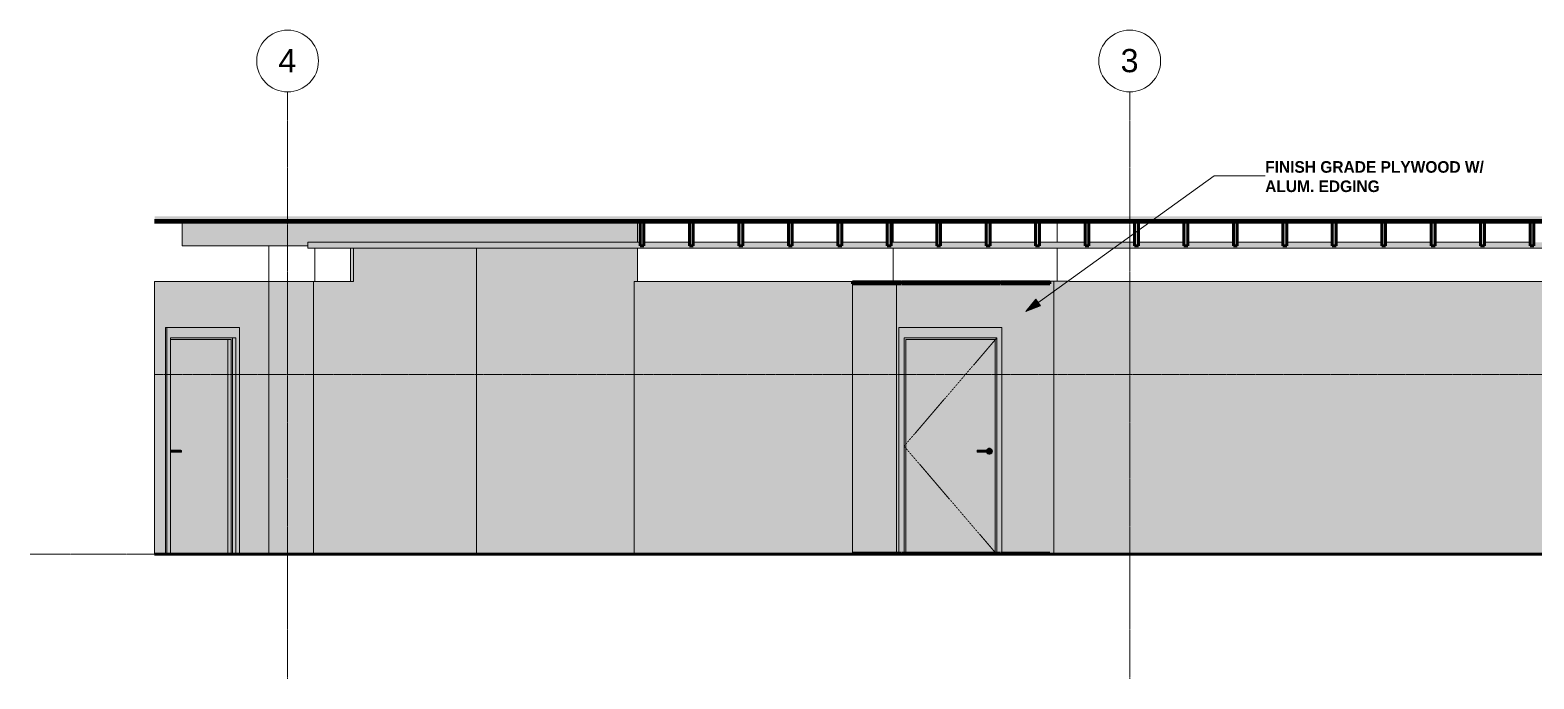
# Model space of a CAD drawing. Header units: inches. Extents: x -3547 to 1531, y 88 to 469.
# Drawn here: x -2198 to -1614, y 88 to 340 of the extents above; entities that cross this region are included whole.
import ezdxf

# ---------------------------------------------------------------- set-up
doc = ezdxf.new("R2010")
doc.units = ezdxf.units.IN
doc.header["$MEASUREMENT"] = 0
for name, pattern in [('Aligning Line 1_8_', [0.25, 0.125, -0.125]), ('Dash 1_16_', [0.125, 0.0625, -0.0625]), ('Grid Line 1_2_', [0.875, 0.5, -0.125, 0.125, -0.125])]:
    doc.linetypes.add(name, pattern=pattern)
for name, color, linetype, lineweight in [('0-2', 254, 'Continuous', 5), ('0-3', 165, 'Continuous', 5), ('0-4', 10, 'Continuous', 5), ('A-CLNG', 13, 'Continuous', 18), ('A-CLNG-1', 13, 'Continuous', 60), ('A-DOOR', 31, 'Continuous', 18), ('A-DOOR-1', 31, 'Dash 1_16_', 9), ('A-DOOR-2', 31, 'Continuous', 9), ('A-DOOR-FRAM', 31, 'Continuous', 9), ('A-DOOR-FRAM-1', 31, 'Continuous', 18), ('A-FLOR', 192, 'Continuous', 18), ('A-FLOR-1', 31, 'Continuous', 18), ('A-FLOR-2', 8, 'Continuous', 5), ('A-FLOR-3', 7, 'Continuous', 18), ('A-FLOR-4', 250, 'Continuous', 60), ('A-FLOR-5', 192, 'Continuous', 60), ('A-FLOR-LEVL', 51, 'Continuous', 9), ('A-FLOR-LEVL-1', 51, 'Grid Line 1_2_', 9), ('A-FLOR-LEVL-2', 9, 'Continuous', 9), ('A-FLOR-LEVL-3', 147, 'Continuous', 9), ('A-FLOR-MCUT-1', 7, 'Continuous', 18), ('A-FLOR-PATT-1', 253, 'Continuous', 9), ('A-WALL', 113, 'Continuous', 18), ('G-ANNO-SYMB-1', 147, 'Aligning Line 1_8_', 9), ('G-ANNO-TEXT', 231, 'Continuous', 9), ('I-WALL', 2, 'Continuous', 18), ('I-WALL-1', 2, 'Continuous', 5), ('P-PIPE', 3, 'Continuous', 9), ('P-PIPE-1', 3, 'Continuous', 5), ('S-BEAM', 12, 'Continuous', 9), ('S-BEAM-1', 12, 'Continuous', 60), ('S-GRID-1', 1, 'Grid Line 1_2_', 9), ('S-GRID-IDEN', 1, 'Continuous', 9), ('S-GRID-IDEN-1', 147, 'Continuous', 9)]:
    doc.layers.add(name, color=color, linetype=linetype, lineweight=lineweight)
doc.styles.add('Arial', font='arial.ttf', dxfattribs={"height": 9})
doc.styles.add('Century Gothic', font='ufonts.com_century-gothic.ttf', dxfattribs={"height": 4.5})
doc.styles.add('Century Gothic_B', font='GOTHICB.TTF', dxfattribs={"height": 4.5})
pattern_1 = [(0, (0.359, 0), (15.36, 3.84), [0.634, -10.886, 0.634, -10.886, -61.44]), (0, (0.359, 0), (15.36, 3.84), [-23.04, 0.634, -22.406, 0.634, -10.886, -26.88]), (0, (0.359, 0), (15.36, 3.84), [-57.6, 0.634, -7.046, 0.634, -18.566]), (120, (6.119, 1.92), (-11.0055376, 11.38215), [0.634, -10.886, 0.634, -10.886, -61.44]), (120, (6.119, 1.92), (-11.0055376, 11.38215), [-23.04, 0.634, -22.406, 0.634, -10.886, -26.88]), (120, (6.119, 1.92), (-11.0055376, 11.38215), [-57.6, 0.634, -7.046, 0.634, -18.566]), (240, (8.039, 9.6), (-4.3544624, -15.22215), [0.634, -10.886, 0.634, -10.886, -61.44]), (240, (8.039, 9.6), (-4.3544624, -15.22215), [-23.04, 0.634, -22.406, 0.634, -10.886, -26.88]), (240, (8.039, 9.6), (-4.3544624, -15.22215), [-57.6, 0.634, -7.046, 0.634, -18.566])]

# ---------------------------------------------------------------- blocks, each defined once
blk = doc.blocks.new('Level - Level Head - Circle-V13-Elevation 10 - c')
at = {"layer": 'A-FLOR-LEVL'}
h = blk.add_hatch(color=256, dxfattribs=at)
edge = h.paths.add_edge_path(flags=0)
edge.add_line((3553.3, 136), (3547.3, 136))
edge.add_arc((3553.3, 136), 6, 90, 180, ccw=False)
edge.add_line((3553.3, 142), (3553.3, 136))
h = blk.add_hatch(color=256, dxfattribs=at)
edge = h.paths.add_edge_path(flags=0)
edge.add_line((3553.3, 130), (3553.3, 136))
edge.add_line((3553.3, 136), (3559.3, 136))
edge.add_arc((3553.3, 136), 6, -90, 0, ccw=False)
at = {"layer": 'A-FLOR-LEVL-2'}
blk.add_circle((3553.3, 136), 6, dxfattribs=at)
blk = doc.blocks.new('CTR - 2nd Phase_rvt-2-Elevation 10 - c')
at = {"layer": 'A-FLOR-LEVL-1'}
blk.add_line((2400.34, 136), (3547.3, 136), dxfattribs=at)
at = {"layer": '0-2'}
blk.add_blockref('Level - Level Head - Circle-V13-Elevation 10 - c', (0, 0), dxfattribs=at)
at = {"layer": 'A-FLOR-LEVL', "insert": (3480.87, 141.28), "char_height": 4.5, "width": 73.629, "attachment_point": 1, "style": 'Century Gothic'}
blk.add_mtext('11\' - 4" - 2ND FLOOR', dxfattribs=at)
blk = doc.blocks.new('Level - Level Head - Circle-V14-Elevation 10 - c')
at = {"layer": 'A-FLOR-LEVL'}
h = blk.add_hatch(color=256, dxfattribs=at)
edge = h.paths.add_edge_path(flags=0)
edge.add_line((3553.3, 136), (3547.3, 136))
edge.add_arc((3553.3, 136), 6, 90, 180, ccw=False)
edge.add_line((3553.3, 142), (3553.3, 136))
h = blk.add_hatch(color=256, dxfattribs=at)
edge = h.paths.add_edge_path(flags=0)
edge.add_line((3553.3, 130), (3553.3, 136))
edge.add_line((3553.3, 136), (3559.3, 136))
edge.add_arc((3553.3, 136), 6, 270, 360, ccw=False)
at = {"layer": 'A-FLOR-LEVL-3'}
blk.add_circle((3553.3, 136), 6, dxfattribs=at)
blk = doc.blocks.new('CTR - 1st Phase - Unit Layouts_rvt-2-Elevation 10 - c')
at = {"layer": 'A-FLOR-LEVL-1'}
blk.add_line((2400.34, 136), (3547.3, 136), dxfattribs=at)
at = {"layer": '0-3'}
blk.add_blockref('Level - Level Head - Circle-V14-Elevation 10 - c', (0, 0), dxfattribs=at)
at = {"layer": 'A-FLOR-LEVL', "insert": (3480.87, 141.28), "char_height": 4.5, "width": 73.629, "attachment_point": 1, "style": 'Century Gothic'}
blk.add_mtext('11\' - 4" - 2ND FLOOR', dxfattribs=at)
blk = doc.blocks.new('Grid - Grid Head - Circle-50561-Elevation 10 - c')
at = {"layer": 'S-GRID-IDEN-1'}
for start, end in [(0, 180), (180, 360)]:
    blk.add_arc((3481.32, 327.54), 12, start, end, dxfattribs=at)
blk = doc.blocks.new('CTR - 1st Phase - Shell_rvt-2-Elevation 10 - c')
at = {"layer": 'A-FLOR-1'}
blk.add_hatch(color=256, dxfattribs=at).paths.add_polyline_path([(2547.17, 265), (3498.95, 265), (3498.95, 265.75), (2448.71, 265.75), (2448.71, 265), (2538.97, 265)], flags=0)
at = {"layer": 'A-FLOR-2'}
blk.add_hatch(color=256, dxfattribs=at).paths.add_polyline_path([(3466.13, 265.75), (3498.95, 265.75), (3498.95, 266), (2448.71, 266), (2448.71, 265.75), (3457.92, 265.75)], flags=0)
at = {"layer": 'A-FLOR-PATT-1'}
h = blk.add_hatch(dxfattribs=at)
h.set_pattern_fill('FP_2', color=256, style=0, pattern_type=2)
h.set_pattern_definition(pattern_1)
h.paths.add_polyline_path([(3466.13, 266), (3498.95, 266), (3498.95, 267.18), (2448.71, 267.18), (2448.71, 266), (3457.92, 266)], flags=0)
h = blk.add_hatch(dxfattribs=at)
h.set_pattern_fill('FP_2', color=256, style=0, pattern_type=2)
h.set_pattern_definition(pattern_1)
h.paths.add_polyline_path([(2973.83, 135.98), (3498.95, 135.98), (3498.95, 136), (2448.71, 136), (2448.71, 135.98), (2908.19, 135.98)], flags=0)
at = {"layer": 'A-FLOR-3'}
for p, q in [((2735.45, 265), (2735.45, 257.19)), ((2799.15, 265), (2799.15, 257.19)), ((3071.67, 265), (3071.67, 257.19)), ((3202.57, 265), (3202.57, 257.19)), ((2493.02, 241.87), (2493.02, 255.75)), ((2510.94, 254.81), (2510.94, 241.87)), ((2524.7, 254.81), (2524.7, 241.87)), ((2636.17, 254.81), (2636.17, 241.87)), ((2735.45, 254.81), (2735.45, 241.87)), ((2799.15, 254.81), (2799.15, 242)), ((3071.67, 254.81), (3071.67, 241.87)), ((3202.57, 254.81), (3202.57, 241.87)), ((3417.27, 254.81), (3417.27, 242))]:
    blk.add_line(p, q, dxfattribs=at)
at = {"layer": 'A-FLOR-4'}
for p, q in [((2448.71, 265), (3498.95, 265)), ((3498.95, 136), (2448.71, 136))]:
    blk.add_line(p, q, dxfattribs=at)
at = {"layer": 'A-FLOR-LEVL-1'}
blk.add_line((2400.34, 136), (3547.3, 136), dxfattribs=at)
at = {"layer": 'A-FLOR-MCUT-1'}
for p, q in [((3498.95, 266), (2448.71, 266)), ((3498.95, 265.75), (2448.71, 265.75))]:
    blk.add_line(p, q, dxfattribs=at)
at = {"layer": 'G-ANNO-SYMB-1'}
blk.add_line((2448.71, 205.76), (3498.95, 205.76), dxfattribs=at)
at = {"layer": 'S-GRID-1'}
for p, q in [((2500.32, 87.62), (2500.32, 315.54)), ((2827.32, 87.62), (2827.32, 315.54)), ((3154.32, 87.62), (3154.32, 315.54)), ((3481.32, 87.62), (3481.32, 315.54))]:
    blk.add_line(p, q, dxfattribs=at)
at = {"layer": '0-3'}
for name, p in [('Grid - Grid Head - Circle-50561-Elevation 10 - c', (-981, 0)), ('Grid - Grid Head - Circle-50561-Elevation 10 - c', (-654, 0)), ('Grid - Grid Head - Circle-50561-Elevation 10 - c', (-327, 0)), ('Grid - Grid Head - Circle-50561-Elevation 10 - c', (0, 0)), ('Level - Level Head - Circle-V14-Elevation 10 - c', (0, 0))]:
    blk.add_blockref(name, p, dxfattribs=at)
at = {"layer": 'A-FLOR-LEVL', "insert": (3480.87, 141.28), "char_height": 4.5, "width": 73.629, "attachment_point": 1, "style": 'Century Gothic'}
blk.add_mtext('11\' - 4" - 2ND FLOOR', dxfattribs=at)
at = {"layer": 'S-GRID-IDEN', "char_height": 9, "width": 8.484, "attachment_point": 1, "style": 'Arial'}
for s, insert in [('4', (2496.76, 332.18)), ('3', (2823.76, 332.18)), ('2', (3150.76, 332.18)), ('1', (3477.76, 332.18))]:
    blk.add_mtext(s, dxfattribs=dict(at, insert=insert))
blk = doc.blocks.new('CTR - 1st Phase -Stairs _ Elevators_rvt-2-Elevation 10 - c')
at = {"layer": 'A-FLOR-LEVL-1'}
blk.add_line((2400.34, 136), (3547.3, 136), dxfattribs=at)
at = {"layer": '0-3'}
blk.add_blockref('Level - Level Head - Circle-V14-Elevation 10 - c', (0, 0), dxfattribs=at)
at = {"layer": 'A-FLOR-LEVL', "insert": (3480.87, 141.28), "char_height": 4.5, "width": 73.629, "attachment_point": 1, "style": 'Century Gothic'}
blk.add_mtext('11\' - 4" - 2ND FLOOR', dxfattribs=at)
blk = doc.blocks.new('HOLLOW METAL - UNIT DOOR-1759144-Elevation 10 - c')
at = {"layer": 'A-DOOR'}
for points in [[(2477.13, 136), (2477.13, 219.38), (2454.81, 219.38), (2454.81, 176.84), (2454.95, 176.59), (2455.02, 176.39), (2458.96, 176.38), (2459.03, 176.34), (2459.08, 176.28), (2459.16, 176.1), (2459.16, 175.9), (2459.08, 175.72), (2459.03, 175.66), (2458.96, 175.62), (2458.89, 175.61), (2455, 175.61), (2454.95, 175.41), (2454.81, 175.16), (2454.81, 136)], [(2454.85, 176), (2454.89, 176.2), (2454.99, 176.34), (2455.08, 176.38), (2455.02, 176.39), (2454.81, 176.38), (2454.81, 176)], [(2454.81, 175.61), (2455.06, 175.62), (2454.97, 175.68), (2454.92, 175.74), (2454.86, 175.9), (2454.85, 176), (2454.81, 176), (2454.81, 175.61)], [(2455.96, 175.61), (2456.07, 175.64), (2456.14, 175.7), (2456.16, 175.72), (2456.23, 175.9), (2456.23, 176), (2454.85, 176), (2454.89, 175.8), (2454.99, 175.66), (2455.08, 175.62), (2455.17, 175.61), (2455.27, 175.61), (2455.46, 175.62), (2455.8, 175.62), (2455.95, 175.61)], [(2456.07, 176), (2456.24, 176), (2456.2, 176.2), (2456.1, 176.34), (2456.04, 176.38), (2455.91, 176.38), (2455.81, 176.38), (2455.48, 176.38), (2455.31, 176.38), (2455.13, 176.39), (2455.01, 176.35), (2454.97, 176.32), (2454.92, 176.25), (2454.86, 176.1), (2454.87, 176), (2455.95, 176)], [(2456.92, 176), (2459.16, 176), (2459.13, 176.2), (2459.03, 176.34), (2458.96, 176.38), (2458.89, 176.39), (2456.04, 176.38), (2456.1, 176.34), (2456.16, 176.28), (2456.23, 176.1), (2456.24, 176)], [(2456.24, 175.61), (2458.96, 175.62), (2459.03, 175.66), (2459.08, 175.72), (2459.16, 175.9), (2459.16, 176), (2456.24, 176), (2456.2, 175.8), (2456.1, 175.66), (2456.04, 175.62), (2456.04, 175.61), (2456.23, 175.61)]]:
    blk.add_hatch(color=256, dxfattribs=at).paths.add_polyline_path(points, flags=0)
h = blk.add_hatch(color=256, dxfattribs=at)
h.paths.add_polyline_path([(2454.81, 175.16), (2454.81, 175.16), (2454.95, 175.41), (2454.98, 175.61), (2454.81, 175.61), (2454.81, 175.16)], flags=0)
h.paths.add_polyline_path([(2454.81, 176.39), (2455, 176.39), (2454.95, 176.59), (2454.81, 176.84), (2454.81, 176.46)], flags=0)
at = {"layer": 'A-DOOR-FRAM-1'}
for points in [[(2453.4, 136), (2453.4, 224), (2452.87, 224), (2452.87, 136)], [(2480.27, 136), (2481.68, 136), (2481.68, 224), (2453.4, 224), (2453.4, 136), (2454.81, 136), (2454.81, 220), (2480.27, 220), (2480.27, 168.78)], [(2478.9, 136), (2478.9, 220), (2454.81, 220), (2454.81, 219.38), (2478.45, 219.38), (2478.45, 136)], [(2478.45, 136), (2478.45, 219.38), (2477.13, 219.38), (2477.13, 136), (2477.57, 136)], [(2480.27, 136), (2480.27, 220), (2478.9, 220), (2478.9, 136)]]:
    blk.add_hatch(color=256, dxfattribs=at).paths.add_polyline_path(points, flags=0)
at = {"layer": 'A-DOOR-2'}
for p, q in [((2455.13, 176.39), (2454.81, 176.39)), ((2454.81, 175.61), (2455.13, 175.61)), ((2458.89, 176.39), (2455.96, 176.39)), ((2455.96, 175.61), (2458.89, 175.61))]:
    blk.add_line(p, q, dxfattribs=at)
at = {"layer": 'A-DOOR-2', "flags": 128}
for points in [[(2455.96, 176.39), (2455.57, 176.39), (2455.17, 176.39), (2455.13, 176.39)], [(2455.13, 175.61), (2455.52, 175.61), (2455.93, 175.61), (2455.96, 175.61)]]:
    blk.add_lwpolyline(points, dxfattribs=at)
at = {"layer": 'A-DOOR-2'}
for centre, major_axis, start_param, end_param in [((2454.22, 176), (0, 1.18), 5.055073, 5.497787), ((2454.22, 176), (0, 1.18), 3.926991, 4.371381), ((2458.89, 176), (0, 0.394), 4.712389, 6.283185), ((2458.89, 176), (0, 0.394), 3.141593, 4.712389)]:
    blk.add_ellipse(centre, major_axis=major_axis, ratio=0.707107, start_param=start_param, end_param=end_param, dxfattribs=at)
at = {"layer": 'A-DOOR-FRAM'}
for p, q in [((2453.4, 224), (2452.87, 224)), ((2481.68, 224), (2453.4, 224)), ((2453.4, 224), (2453.4, 136)), ((2481.68, 224), (2481.68, 136)), ((2454.81, 220), (2480.27, 220)), ((2454.81, 136), (2454.81, 220)), ((2454.81, 219.38), (2478.45, 219.38)), ((2477.13, 219.38), (2477.13, 136)), ((2478.45, 219.38), (2478.45, 136)), ((2478.9, 220), (2478.9, 136)), ((2480.27, 220), (2480.27, 136))]:
    blk.add_line(p, q, dxfattribs=at)
blk = doc.blocks.new('HOLLOW METAL - UNIT DOOR-2058840-Elevation 10 - c')
at = {"layer": 'A-DOOR'}
h = blk.add_hatch(color=256, dxfattribs=at)
h.paths.add_polyline_path([(2775.07, 136.5), (2775.07, 219.38), (2740.32, 219.38), (2740.32, 136.5), (2744.09, 136.5)], flags=0)
h.paths.add_polyline_path([(2772.84, 174.82), (2772.54, 174.86), (2772.25, 174.98), (2772.01, 175.16), (2771.82, 175.41), (2771.74, 175.61), (2768.02, 175.62), (2768.02, 176.39), (2771.74, 176.39), (2771.82, 176.59), (2772.01, 176.84), (2772.25, 177.02), (2772.54, 177.14), (2772.84, 177.18), (2773.15, 177.14), (2773.49, 176.98), (2773.68, 176.84), (2773.87, 176.59), (2773.98, 176.31), (2774.03, 176), (2773.98, 175.69), (2773.83, 175.37), (2773.68, 175.16), (2773.43, 174.98), (2773.15, 174.86)], flags=0)
for points in [[(2768.71, 176), (2772.16, 176), (2772.16, 176.39), (2768.02, 176.38), (2768.02, 176)], [(2771.67, 175.61), (2772.16, 175.62), (2772.16, 176), (2768.02, 176), (2768.02, 175.61), (2771.66, 175.61)], [(2772.84, 174.82), (2773.15, 174.86), (2773.43, 174.98), (2773.68, 175.16), (2773.87, 175.41), (2773.98, 175.69), (2774.03, 176), (2773.98, 176.31), (2773.83, 176.63), (2773.68, 176.84), (2773.43, 177.02), (2773.15, 177.14), (2772.84, 177.18), (2772.54, 177.14), (2772.2, 176.98), (2772.01, 176.84), (2771.82, 176.59), (2771.75, 176.39), (2772.76, 176.38), (2772.81, 176.39), (2772.92, 176.35), (2773.01, 176.29), (2773.05, 176.25), (2773.11, 176.13), (2773.13, 176.1), (2773.14, 176), (2773.1, 175.83), (2773.04, 175.75), (2773.01, 175.71), (2772.9, 175.64), (2772.81, 175.61), (2772.64, 175.61), (2772.57, 175.62), (2771.74, 175.61), (2771.82, 175.41), (2772.01, 175.16), (2772.25, 174.98), (2772.54, 174.86), (2772.81, 174.82)], [(2772.92, 176), (2773.14, 176), (2773.11, 176.14), (2773.04, 176.25), (2772.96, 176.33), (2772.9, 176.36), (2772.81, 176.39), (2772.65, 176.38), (2772.53, 176.38), (2772.16, 176.38), (2772.16, 176), (2772.9, 176)]]:
    blk.add_hatch(color=256, dxfattribs=at).paths.add_polyline_path(points, flags=0)
h = blk.add_hatch(color=256, dxfattribs=at)
h.paths.add_polyline_path([(2773.02, 175.72), (2773.12, 175.88), (2773.13, 175.9), (2773.13, 176), (2773.09, 176), (2773.03, 175.75)], flags=0)
h.paths.add_polyline_path([(2772.16, 175.61), (2772.19, 175.62), (2772.85, 175.62), (2773.01, 175.71), (2773.02, 175.75), (2773.09, 176), (2772.16, 176), (2772.16, 175.62)], flags=0)
at = {"layer": 'A-DOOR-FRAM-1'}
for points in [[(2738.88, 136), (2738.88, 136.5), (2739.7, 136.5), (2739.7, 220), (2775.7, 220), (2775.7, 136.5), (2777.03, 136.5), (2777.03, 136), (2777.28, 136), (2777.28, 136.5), (2777.7, 136.5), (2777.7, 224), (2737.7, 224), (2737.71, 136.5), (2738.63, 136.5), (2738.63, 136)], [(2739.7, 136.5), (2740.32, 136.5), (2740.32, 219.38), (2775.07, 219.38), (2775.07, 136.5), (2775.7, 136.5), (2775.7, 220), (2739.7, 220), (2739.7, 136.5)]]:
    blk.add_hatch(color=256, dxfattribs=at).paths.add_polyline_path(points, flags=0)
at = {"layer": 'A-DOOR-1'}
for p, q in [((2775.7, 220), (2739.7, 178)), ((2739.7, 178), (2775.27, 136.5))]:
    blk.add_line(p, q, dxfattribs=at)
at = {"layer": 'A-DOOR-2'}
for p, q in [((2772.16, 176.39), (2768.02, 176.39)), ((2768.02, 176), (2768.02, 176.39)), ((2768.02, 175.61), (2768.02, 176)), ((2768.02, 175.61), (2772.16, 175.61))]:
    blk.add_line(p, q, dxfattribs=at)
at = {"layer": 'A-DOOR-2', "flags": 128}
for points in [[(2772.75, 176.39), (2772.59, 176.39), (2772.21, 176.39), (2772.16, 176.39)], [(2772.16, 175.61), (2772.55, 175.61), (2772.74, 175.61), (2772.75, 175.61)]]:
    blk.add_lwpolyline(points, dxfattribs=at)
at = {"layer": 'A-DOOR-2'}
for start, end in [(0, 160.36566), (199.56325, 0)]:
    blk.add_arc((2772.84, 176), 1.18, start, end, dxfattribs=at)
at = {"layer": 'A-DOOR-FRAM'}
for p, q in [((2739.7, 136.5), (2739.7, 220)), ((2739.7, 220), (2775.7, 220)), ((2740.32, 136.5), (2740.32, 219.38)), ((2740.32, 219.38), (2775.07, 219.38)), ((2775.07, 219.38), (2775.07, 136.5)), ((2775.7, 220), (2775.7, 136.5))]:
    blk.add_line(p, q, dxfattribs=at)
blk = doc.blocks.new('Dimension Lumber - 2x10-2055078-Elevation 10 - c')
at = {"layer": 'S-BEAM'}
blk.add_hatch(color=256, dxfattribs=at).paths.add_polyline_path([(3021.16, 255.75), (3022.66, 255.75), (3022.66, 265), (3021.16, 265), (3021.16, 255.83)], flags=0)
at = {"layer": 'S-BEAM-1'}
for p, q in [((3022.66, 265), (3021.16, 265)), ((3021.16, 265), (3021.16, 255.75)), ((3022.66, 255.75), (3022.66, 265)), ((3021.16, 255.75), (3022.66, 255.75))]:
    blk.add_line(p, q, dxfattribs=at)
blk = doc.blocks.new('Dimension Lumber - 2x10-V6-Elevation 10 - c')
at = {"layer": 'S-BEAM'}
blk.add_hatch(color=256, dxfattribs=at).paths.add_polyline_path([(3193.95, 255.75), (3195.45, 255.75), (3195.45, 265), (3193.95, 265), (3193.95, 255.78)], flags=0)
at = {"layer": 'S-BEAM-1'}
for p, q in [((3195.45, 265), (3193.95, 265)), ((3193.95, 265), (3193.95, 255.75)), ((3195.45, 255.75), (3195.45, 265)), ((3193.95, 255.75), (3195.45, 255.75))]:
    blk.add_line(p, q, dxfattribs=at)
blk = doc.blocks.new('Dimension Lumber - 2x10-2055079-Elevation 10 - c')
at = {"layer": 'S-BEAM'}
blk.add_hatch(color=256, dxfattribs=at).paths.add_polyline_path([(3078.76, 255.75), (3080.26, 255.75), (3080.26, 265), (3078.76, 265), (3078.76, 255.81)], flags=0)
at = {"layer": 'S-BEAM-1'}
for p, q in [((3080.26, 265), (3078.76, 265)), ((3078.76, 265), (3078.76, 255.75)), ((3080.26, 255.75), (3080.26, 265)), ((3078.76, 255.75), (3080.26, 255.75))]:
    blk.add_line(p, q, dxfattribs=at)
blk = doc.blocks.new('Dimension Lumber - 2x10-2055077-Elevation 10 - c')
at = {"layer": 'S-BEAM'}
blk.add_hatch(color=256, dxfattribs=at).paths.add_polyline_path([(3251.55, 255.75), (3253.05, 255.76), (3253.05, 265), (3251.55, 265), (3251.55, 255.76)], flags=0)
at = {"layer": 'S-BEAM-1'}
for p, q in [((3253.05, 265), (3251.55, 265)), ((3251.55, 265), (3251.55, 255.75)), ((3253.05, 255.75), (3253.05, 265)), ((3251.55, 255.75), (3253.05, 255.75))]:
    blk.add_line(p, q, dxfattribs=at)
blk = doc.blocks.new('Dimension Lumber - 2x10-2055076-Elevation 10 - c')
at = {"layer": 'S-BEAM'}
blk.add_hatch(color=256, dxfattribs=at).paths.add_polyline_path([(3387.16, 255.75), (3387.44, 255.75), (3387.44, 265), (3385.94, 265), (3385.94, 255.75), (3386.13, 255.75)], flags=0)
at = {"layer": 'S-BEAM-1'}
for p, q in [((3387.44, 265), (3385.94, 265)), ((3385.94, 265), (3385.94, 255.75)), ((3387.44, 255.75), (3387.44, 265)), ((3385.94, 255.75), (3387.44, 255.75))]:
    blk.add_line(p, q, dxfattribs=at)
blk = doc.blocks.new('Dimension Lumber - 2x10-2069432-Elevation 10 - c')
at = {"layer": 'S-BEAM'}
blk.add_hatch(color=256, dxfattribs=at).paths.add_polyline_path([(2459.41, 255.75), (2508.23, 255.75), (2508.23, 257.19), (2636.17, 257.19), (2636.17, 265), (2459.41, 265)], flags=0)
for p, q in [((2459.41, 255.75), (2459.41, 265)), ((2636.17, 265), (2636.17, 257.19)), ((2459.41, 255.75), (2508.23, 255.75))]:
    blk.add_line(p, q, dxfattribs=at)

msp = doc.modelspace()

# ---------------------------------------------------------------- hatches: boundary and pattern name
at = {"layer": 'A-CLNG'}
h = msp.add_hatch(color=256, dxfattribs=at)
h.paths.add_polyline_path([(-1867.41, 241.07), (-1859.48, 241.07), (-1859.48, 241.82), (-1878.43, 241.82), (-1878.43, 241.07), (-1870.43, 241.07)], flags=0)
h.paths.add_polyline_path([(-1804.79, 241.07), (-1801.88, 241.07), (-1801.88, 241.82), (-1820.83, 241.82), (-1820.83, 241.07), (-1820.41, 241.07)], flags=0)
h.paths.add_polyline_path([(-1859.23, 241.07), (-1821.08, 241.07), (-1821.08, 241.82), (-1859.23, 241.82)], flags=0)
at = {"layer": 'A-FLOR'}
h = msp.add_hatch(color=256, dxfattribs=at)
h.paths.add_polyline_path([(-1808.2, 136), (-1801.88, 136), (-1801.88, 136.5), (-1820.83, 136.5), (-1820.83, 136), (-1820.41, 136)], flags=0)
h.paths.add_polyline_path([(-1859.48, 136), (-1859.48, 136.5), (-1878.43, 136.5), (-1878.43, 136), (-1860.41, 136)], flags=0)
h.paths.add_polyline_path([(-1859.23, 136), (-1821.08, 136), (-1821.08, 136.5), (-1859.23, 136.5)], flags=0)
at = {"layer": 'A-WALL'}
h = msp.add_hatch(color=256, dxfattribs=at)
h.paths.add_polyline_path([(-1963.19, 136), (-1963.19, 241.87), (-1961.94, 241.87), (-1961.94, 254.81), (-2024.39, 254.81), (-2024.39, 136), (-2018.12, 136)], flags=0)
h.paths.add_polyline_path([(-2072.16, 241.87), (-2072.16, 254.81), (-2073.41, 254.81), (-2073.41, 241.87)], flags=0)
at = {"layer": 'G-ANNO-TEXT'}
msp.add_hatch(color=256, dxfattribs=at).paths.add_polyline_path([(-1811.18, 230.25), (-1805.38, 232.45), (-1807.25, 235.06)], flags=0)
at = {"layer": 'I-WALL'}
for points in [[(-2072.16, 136), (-2024.39, 136), (-2024.39, 254.81), (-2072.16, 254.81), (-2072.16, 201.58)], [(-2087.69, 136), (-2087.69, 241.87), (-2105.09, 241.87), (-2105.09, 136)], [(-2079.21, 136), (-2072.16, 136), (-2072.16, 241.87), (-2079.21, 241.87), (-2079.21, 201.58)], [(-1957.19, 136), (-1878.43, 136), (-1878.43, 241.87), (-1957.19, 241.87), (-1957.19, 201.58)]]:
    msp.add_hatch(color=256, dxfattribs=at).paths.add_polyline_path(points, flags=0)
h = msp.add_hatch(color=256, dxfattribs=at)
h.paths.add_polyline_path([(-1794.21, 136), (-1590.21, 136), (-1590.21, 136.5), (-1571.26, 136.5), (-1571.26, 136), (-1571.01, 136), (-1571.01, 136.5), (-1532.86, 136.5), (-1532.86, 136), (-1532.61, 136), (-1532.61, 136.5), (-1531.19, 136.5), (-1531.19, 241.07), (-1532.61, 241.07), (-1532.61, 241.82), (-1531.19, 241.82), (-1531.19, 241.87), (-1794.21, 241.87), (-1794.21, 201.58)], flags=0)
h.paths.add_polyline_path([(-1590.21, 241.07), (-1590.21, 241.82), (-1571.26, 241.82), (-1571.26, 241.07), (-1575.05, 241.07)], flags=0)
h.paths.add_polyline_path([(-1532.86, 241.07), (-1571.01, 241.07), (-1571.01, 241.82), (-1532.86, 241.82)], flags=0)
at = {"layer": 'I-WALL-1'}
for points in [[(-2149.4, 136), (-2145.25, 136), (-2145.25, 224), (-2116.43, 224), (-2116.43, 136), (-2105.09, 136), (-2105.09, 241.87), (-2149.4, 241.87), (-2149.4, 168.78)], [(-2087.69, 136), (-2079.21, 136), (-2079.21, 241.87), (-2087.69, 241.87), (-2087.69, 201.58)], [(-1963.19, 136), (-1957.19, 136), (-1957.19, 241.87), (-1963.19, 241.87), (-1963.19, 201.58)], [(-1800.21, 136), (-1794.21, 136), (-1794.21, 242), (-1800.21, 242), (-1800.21, 201.58)]]:
    msp.add_hatch(color=256, dxfattribs=at).paths.add_polyline_path(points, flags=0)
h = msp.add_hatch(color=256, dxfattribs=at)
h.paths.add_polyline_path([(-1878.43, 136.5), (-1861.41, 136.5), (-1861.41, 241.07), (-1878.43, 241.07), (-1878.43, 201.58)], flags=0)
h.paths.add_polyline_path([(-1861.41, 241.82), (-1861.41, 241.87), (-1878.43, 241.87), (-1878.43, 241.82), (-1862.66, 241.82)], flags=0)
h = msp.add_hatch(color=256, dxfattribs=at)
h.paths.add_polyline_path([(-1801.88, 136), (-1800.21, 136), (-1800.21, 242), (-1861.41, 242), (-1861.4, 241.82), (-1859.48, 241.82), (-1859.48, 241.07), (-1861.41, 241.07), (-1861.41, 136.5), (-1860.41, 136.5), (-1860.41, 224), (-1820.41, 224), (-1820.41, 136.5), (-1801.88, 136.5)], flags=0)
h.paths.add_polyline_path([(-1820.41, 241.07), (-1820.83, 241.07), (-1820.83, 241.82), (-1801.88, 241.82), (-1801.88, 241.07), (-1804.79, 241.07)], flags=0)
h.paths.add_polyline_path([(-1821.2, 241.07), (-1859.23, 241.07), (-1859.23, 241.82), (-1821.08, 241.82), (-1821.08, 241.07)], flags=0)
at = {"layer": 'P-PIPE-1'}
h = msp.add_hatch(color=256, dxfattribs=at)
h.paths.add_polyline_path([(-1441.06, 256), (-1423.36, 256), (-1423.36, 257.19), (-1441.06, 257.19), (-1441.06, 256.21)], flags=0)
h.paths.add_polyline_path([(-1721.72, 256), (-1711.35, 256), (-1711.35, 257.19), (-1729.05, 257.17), (-1729.05, 256), (-1722.74, 256)], flags=0)
h.paths.add_polyline_path([(-2089.88, 256), (-1960.94, 256), (-1960.94, 257.19), (-2089.88, 257.19), (-2089.88, 256.31)], flags=0)
h.paths.add_polyline_path([(-1144.89, 256), (-1144.89, 257.19), (-1191.47, 257.19), (-1191.47, 256), (-1145.32, 256)], flags=0)
h.paths.add_polyline_path([(-1709.85, 256), (-1692.15, 256), (-1692.15, 257.19), (-1709.85, 257.17), (-1709.85, 256.12)], flags=0)
h.paths.add_polyline_path([(-1192.97, 256), (-1192.97, 257.19), (-1210.67, 257.19), (-1210.67, 256), (-1193.52, 256)], flags=0)
h.paths.add_polyline_path([(-1730.55, 256), (-1730.55, 257.19), (-1748.25, 257.17), (-1748.25, 256), (-1730.95, 256)], flags=0)
h.paths.add_polyline_path([(-1212.17, 256), (-1212.17, 257.19), (-1229.87, 257.19), (-1229.87, 256), (-1213.01, 256)], flags=0)
h.paths.add_polyline_path([(-1690.65, 256), (-1672.95, 256), (-1672.95, 257.19), (-1690.65, 257.17), (-1690.65, 256.13)], flags=0)
h.paths.add_polyline_path([(-1231.37, 256), (-1231.37, 257.19), (-1249.07, 257.19), (-1249.07, 256), (-1231.47, 256)], flags=0)
h.paths.add_polyline_path([(-1250.57, 256), (-1250.57, 257.19), (-1268.27, 257.19), (-1268.27, 256), (-1250.96, 256)], flags=0)
h.paths.add_polyline_path([(-1671.45, 256), (-1653.75, 256), (-1653.75, 257.19), (-1671.45, 257.17), (-1671.45, 256.14)], flags=0)
h.paths.add_polyline_path([(-1749.75, 256), (-1749.75, 257.19), (-1767.44, 257.17), (-1767.44, 256), (-1750.43, 256)], flags=0)
h.paths.add_polyline_path([(-1269.77, 256), (-1269.77, 257.19), (-1287.46, 257.19), (-1287.46, 256), (-1270.44, 256)], flags=0)
h.paths.add_polyline_path([(-1288.96, 256), (-1288.96, 257.19), (-1306.66, 257.19), (-1306.66, 256), (-1289.93, 256)], flags=0)
h.paths.add_polyline_path([(-1652.25, 256), (-1634.55, 256), (-1634.55, 257.19), (-1652.25, 257.17), (-1652.25, 256.14)], flags=0)
h.paths.add_polyline_path([(-1959.44, 256), (-1941.74, 256), (-1941.74, 257.19), (-1959.44, 257.18), (-1959.44, 256.04)], flags=0)
h.paths.add_polyline_path([(-1308.16, 256), (-1308.16, 257.19), (-1325.86, 257.19), (-1325.86, 256), (-1308.39, 256)], flags=0)
h.paths.add_polyline_path([(-1768.94, 256), (-1768.94, 257.19), (-1786.64, 257.17), (-1786.64, 256), (-1769.92, 256)], flags=0)
h.paths.add_polyline_path([(-1633.05, 256), (-1615.35, 256), (-1615.35, 257.19), (-1633.05, 257.17), (-1633.05, 256.15)], flags=0)
h.paths.add_polyline_path([(-1327.36, 256), (-1327.36, 257.19), (-1345.06, 257.19), (-1345.06, 256), (-1327.88, 256)], flags=0)
h.paths.add_polyline_path([(-1940.24, 256), (-1922.54, 256), (-1922.54, 257.19), (-1940.24, 257.18), (-1940.24, 256.05)], flags=0)
h.paths.add_polyline_path([(-1613.85, 256), (-1596.15, 256), (-1596.15, 257.19), (-1613.85, 257.17), (-1613.85, 256.15)], flags=0)
h.paths.add_polyline_path([(-1346.56, 256), (-1346.56, 257.19), (-1364.26, 257.19), (-1364.26, 256), (-1347.36, 256)], flags=0)
h.paths.add_polyline_path([(-1788.14, 256), (-1788.14, 257.19), (-1805.84, 257.18), (-1805.84, 256), (-1788.38, 256)], flags=0)
h.paths.add_polyline_path([(-1594.65, 256), (-1576.95, 256), (-1576.95, 257.19), (-1594.65, 257.17), (-1594.65, 256.16)], flags=0)
h.paths.add_polyline_path([(-1921.04, 256), (-1903.34, 256), (-1903.34, 257.19), (-1921.04, 257.18), (-1921.04, 256.05)], flags=0)
h.paths.add_polyline_path([(-1365.76, 256), (-1365.76, 257.19), (-1383.46, 257.19), (-1383.46, 256), (-1365.83, 256)], flags=0)
h.paths.add_polyline_path([(-1384.96, 256), (-1384.96, 257.19), (-1402.66, 257.19), (-1402.66, 256), (-1385.31, 256)], flags=0)
h.paths.add_polyline_path([(-1575.45, 256), (-1557.75, 256), (-1557.75, 257.19), (-1575.45, 257.19), (-1575.45, 256.17)], flags=0)
h.paths.add_polyline_path([(-1807.34, 256), (-1807.34, 257.19), (-1825.04, 257.18), (-1825.04, 256), (-1807.87, 256)], flags=0)
h.paths.add_polyline_path([(-1901.84, 256), (-1884.14, 256), (-1884.14, 257.19), (-1901.84, 257.18), (-1901.84, 256.06)], flags=0)
h.paths.add_polyline_path([(-1404.16, 256), (-1404.16, 257.19), (-1421.86, 257.19), (-1421.86, 256), (-1404.8, 256)], flags=0)
h.paths.add_polyline_path([(-1556.25, 256), (-1538.55, 256), (-1538.55, 257.19), (-1556.25, 257.19), (-1556.25, 256.17)], flags=0)
h.paths.add_polyline_path([(-1882.64, 256), (-1864.94, 256), (-1864.94, 257.19), (-1882.64, 257.18), (-1882.64, 256.07)], flags=0)
h.paths.add_polyline_path([(-1537.05, 256), (-1519.35, 256), (-1519.35, 257.19), (-1537.05, 257.19), (-1537.05, 256.18)], flags=0)
h.paths.add_polyline_path([(-1826.54, 256), (-1826.54, 257.19), (-1844.24, 257.18), (-1844.24, 256), (-1827.35, 256)], flags=0)
h.paths.add_polyline_path([(-1442.56, 256), (-1442.56, 257.19), (-1460.26, 257.19), (-1460.26, 256), (-1442.75, 256)], flags=0)
h.paths.add_polyline_path([(-1517.85, 256), (-1500.16, 256), (-1500.16, 257.19), (-1517.85, 257.19), (-1517.85, 256.19)], flags=0)
h.paths.add_polyline_path([(-1461.76, 256), (-1461.76, 257.19), (-1479.46, 257.19), (-1479.46, 256), (-1462.23, 256)], flags=0)
h.paths.add_polyline_path([(-1863.44, 256), (-1845.74, 256), (-1845.74, 257.19), (-1863.44, 257.18), (-1863.44, 256.07)], flags=0)
h.paths.add_polyline_path([(-1480.96, 256), (-1480.96, 257.19), (-1498.66, 257.19), (-1498.66, 256), (-1481.72, 256)], flags=0)
msp.add_hatch(color=256, dxfattribs=at).paths.add_polyline_path([(-2089.88, 254.81), (-1144.89, 254.81), (-1144.89, 256), (-1191.47, 256), (-1191.47, 255.75), (-1192.97, 255.75), (-1192.97, 256), (-1210.67, 256), (-1210.67, 255.75), (-1212.17, 255.75), (-1212.17, 256), (-1229.87, 256), (-1229.87, 255.75), (-1231.37, 255.75), (-1231.37, 256), (-1249.07, 256), (-1249.07, 255.75), (-1250.57, 255.75), (-1250.57, 256), (-1268.27, 256), (-1268.27, 255.75), (-1269.77, 255.75), (-1269.77, 256), (-1287.46, 256), (-1287.46, 255.75), (-1288.96, 255.75), (-1288.96, 256), (-1306.66, 256), (-1306.66, 255.75), (-1308.16, 255.75), (-1308.16, 256), (-1325.86, 256), (-1325.86, 255.75), (-1327.36, 255.75), (-1327.36, 256), (-1345.06, 256), (-1345.06, 255.75), (-1346.56, 255.76), (-1346.56, 256), (-1364.26, 256), (-1364.26, 255.75), (-1365.76, 255.76), (-1365.76, 256), (-1383.46, 256), (-1383.46, 255.75), (-1384.96, 255.77), (-1384.96, 256), (-1402.66, 256), (-1402.66, 255.75), (-1404.16, 255.75), (-1404.16, 256), (-1421.86, 256), (-1421.86, 255.75), (-1423.36, 255.75), (-1423.36, 256), (-1441.06, 256), (-1441.06, 255.75), (-1442.56, 255.75), (-1442.56, 256), (-1460.26, 256), (-1460.26, 255.75), (-1461.76, 255.75), (-1461.76, 256), (-1479.46, 256), (-1479.46, 255.75), (-1480.96, 255.75), (-1480.96, 256), (-1498.66, 256), (-1498.66, 255.75), (-1500.16, 255.75), (-1500.16, 256), (-1517.85, 256), (-1517.85, 255.75), (-1519.35, 255.75), (-1519.35, 256), (-1537.05, 256), (-1537.05, 255.75), (-1538.55, 255.75), (-1538.55, 256), (-1556.25, 256), (-1556.25, 255.75), (-1557.75, 255.75), (-1557.75, 256), (-1575.45, 256), (-1575.45, 255.75), (-1576.95, 255.75), (-1576.95, 256), (-1594.65, 256), (-1594.65, 255.75), (-1596.15, 255.75), (-1596.15, 256), (-1613.85, 256), (-1613.85, 255.75), (-1615.35, 255.75), (-1615.35, 256), (-1633.05, 256), (-1633.05, 255.75), (-1634.55, 255.75), (-1634.55, 256), (-1652.25, 256), (-1652.25, 255.75), (-1653.75, 255.75), (-1653.75, 256), (-1671.45, 256), (-1671.46, 255.75), (-1672.95, 255.75), (-1672.95, 256), (-1690.65, 256), (-1690.65, 255.75), (-1692.15, 255.75), (-1692.15, 256), (-1709.85, 256), (-1709.85, 255.75), (-1711.35, 255.75), (-1711.35, 256), (-1729.05, 256), (-1729.05, 255.75), (-1730.55, 255.75), (-1730.55, 256), (-1748.25, 256), (-1748.25, 255.75), (-1749.75, 255.75), (-1749.75, 256), (-1767.44, 256), (-1767.44, 255.75), (-1768.94, 255.75), (-1768.94, 256), (-1786.64, 256), (-1786.64, 255.75), (-1788.14, 255.75), (-1788.14, 256), (-1805.84, 256), (-1805.84, 255.75), (-1807.34, 255.75), (-1807.34, 256), (-1825.04, 256), (-1825.04, 255.75), (-1826.54, 255.75), (-1826.54, 256), (-1844.24, 256), (-1844.24, 255.75), (-1845.74, 255.75), (-1845.74, 256), (-1863.44, 256), (-1863.44, 255.75), (-1864.94, 255.75), (-1864.94, 256), (-1882.64, 256), (-1882.64, 255.75), (-1884.14, 255.75), (-1884.14, 256), (-1901.84, 256), (-1901.84, 255.75), (-1903.34, 255.75), (-1903.34, 256), (-1921.04, 256), (-1921.04, 255.75), (-1922.54, 255.75), (-1922.54, 256), (-1940.24, 256), (-1940.24, 255.75), (-1941.74, 255.75), (-1941.74, 256), (-1959.44, 256), (-1959.44, 255.75), (-1960.94, 255.75), (-1960.94, 256), (-2089.88, 256), (-2089.88, 254.85)], flags=0)

# ---------------------------------------------------------------- linework, layer by layer
at = {"layer": 'A-CLNG-1'}
for p, q in [((-1859.48, 241.82), (-1878.43, 241.82)), ((-1878.43, 241.82), (-1878.43, 241.07)), ((-1878.43, 241.07), (-1859.48, 241.07)), ((-1859.48, 241.07), (-1859.48, 241.82)), ((-1821.08, 241.82), (-1859.23, 241.82)), ((-1859.23, 241.82), (-1859.23, 241.07)), ((-1859.23, 241.07), (-1821.08, 241.07)), ((-1821.08, 241.07), (-1821.08, 241.82)), ((-1801.88, 241.82), (-1820.83, 241.82)), ((-1820.83, 241.82), (-1820.83, 241.07)), ((-1820.83, 241.07), (-1801.88, 241.07)), ((-1801.88, 241.07), (-1801.88, 241.82))]:
    msp.add_line(p, q, dxfattribs=at)
at = {"layer": 'A-FLOR-5'}
for p, q in [((-1859.48, 136.5), (-1878.43, 136.5)), ((-1878.43, 136.5), (-1878.43, 135.98)), ((-1859.48, 135.98), (-1859.48, 136.5)), ((-1821.08, 136.5), (-1859.23, 136.5)), ((-1859.23, 136.5), (-1859.23, 135.98)), ((-1821.08, 135.98), (-1821.08, 136.5)), ((-1801.88, 136.5), (-1820.83, 136.5)), ((-1820.83, 136.5), (-1820.83, 135.98)), ((-1801.88, 135.98), (-1801.88, 136.5))]:
    msp.add_line(p, q, dxfattribs=at)
at = {"layer": 'A-FLOR-LEVL-1'}
msp.add_line((-2197.77, 136), (-1050.81, 136), dxfattribs=at)
at = {"layer": 'G-ANNO-TEXT'}
for p, q in [((-1811.18, 230.25), (-1738.03, 282.89)), ((-1738.03, 282.89), (-1718.2, 282.89)), ((-1807.25, 235.06), (-1811.18, 230.25)), ((-1805.38, 232.45), (-1807.25, 235.06)), ((-1811.18, 230.25), (-1805.38, 232.45))]:
    msp.add_line(p, q, dxfattribs=at)
at = {"layer": 'I-WALL'}
for p, q in [((-2072.16, 254.81), (-2072.16, 241.87)), ((-2024.39, 136), (-2024.39, 254.81)), ((-2149.4, 136), (-2149.4, 241.87)), ((-2105.09, 241.87), (-2149.4, 241.87)), ((-2072.16, 241.87), (-2105.09, 241.87)), ((-2105.09, 241.87), (-2105.09, 136)), ((-2087.69, 136), (-2087.69, 241.87)), ((-1963.19, 136), (-1963.19, 241.87)), ((-1861.41, 241.87), (-1963.19, 241.87)), ((-1878.43, 241.87), (-1878.43, 241.82)), ((-1878.43, 241.07), (-1878.43, 136.5)), ((-1794.21, 242), (-1861.41, 242)), ((-1861.41, 242), (-1861.41, 241.82)), ((-1861.41, 136.5), (-1861.41, 241.07)), ((-1800.21, 136), (-1800.21, 242)), ((-1794.21, 242), (-1794.21, 241.87)), ((-1525.19, 241.87), (-1794.21, 241.87)), ((-2145.25, 136), (-2145.25, 224)), ((-1860.41, 136.5), (-1860.41, 224)), ((-1860.41, 224), (-1820.41, 224)), ((-1820.41, 224), (-1820.41, 136.5)), ((-2149.4, 136), (-2149.4, 136))]:
    msp.add_line(p, q, dxfattribs=at)
at = {"layer": 'P-PIPE'}
for p, q in [((-1960.94, 257.19), (-2089.88, 257.19)), ((-2089.88, 254.81), (-2089.88, 257.19)), ((-1941.74, 257.19), (-1959.44, 257.19)), ((-1922.54, 257.19), (-1940.24, 257.19)), ((-1903.34, 257.19), (-1921.04, 257.19)), ((-1884.14, 257.19), (-1901.84, 257.19)), ((-1864.94, 257.19), (-1882.64, 257.19)), ((-1845.74, 257.19), (-1863.44, 257.19)), ((-1826.54, 257.19), (-1844.24, 257.19)), ((-1807.34, 257.19), (-1825.04, 257.19)), ((-1788.14, 257.19), (-1805.84, 257.19)), ((-1768.94, 257.19), (-1786.64, 257.19)), ((-1749.75, 257.19), (-1767.44, 257.19)), ((-1730.55, 257.19), (-1748.25, 257.19)), ((-1711.35, 257.19), (-1729.05, 257.19)), ((-1692.15, 257.19), (-1709.85, 257.19)), ((-1672.95, 257.19), (-1690.65, 257.19)), ((-1653.75, 257.19), (-1671.45, 257.19)), ((-1634.55, 257.19), (-1652.25, 257.19)), ((-1615.35, 257.19), (-1633.05, 257.19)), ((-2089.88, 254.81), (-1144.89, 254.81))]:
    msp.add_line(p, q, dxfattribs=at)

# ---------------------------------------------------------------- block references
at = {"layer": '0-4'}
for name in ['CTR - 1st Phase - Shell_rvt-2-Elevation 10 - c', 'CTR - 2nd Phase_rvt-2-Elevation 10 - c', 'CTR - 1st Phase - Unit Layouts_rvt-2-Elevation 10 - c', 'CTR - 1st Phase -Stairs _ Elevators_rvt-2-Elevation 10 - c']:
    msp.add_blockref(name, (-4598.11, 0), dxfattribs=at)
at = {"layer": 'A-DOOR'}
for name in ['HOLLOW METAL - UNIT DOOR-1759144-Elevation 10 - c', 'HOLLOW METAL - UNIT DOOR-2058840-Elevation 10 - c']:
    msp.add_blockref(name, (-4598.11, 0), dxfattribs=at)
at = {"layer": 'S-BEAM'}
for name, p in [('Dimension Lumber - 2x10-2069432-Elevation 10 - c', (-4598.11, 0)), ('Dimension Lumber - 2x10-2055076-Elevation 10 - c', (-5346.88, 0)), ('Dimension Lumber - 2x10-2055077-Elevation 10 - c', (-5193.29, 0)), ('Dimension Lumber - 2x10-2055077-Elevation 10 - c', (-5174.09, 0)), ('Dimension Lumber - 2x10-2055077-Elevation 10 - c', (-5154.89, 0)), ('Dimension Lumber - 2x10-2055077-Elevation 10 - c', (-5135.69, 0)), ('Dimension Lumber - 2x10-2055077-Elevation 10 - c', (-5116.49, 0)), ('Dimension Lumber - 2x10-2055079-Elevation 10 - c', (-4924.5, 0)), ('Dimension Lumber - 2x10-2055079-Elevation 10 - c', (-4905.3, 0)), ('Dimension Lumber - 2x10-V6-Elevation 10 - c', (-5001.3, 0)), ('Dimension Lumber - 2x10-2055078-Elevation 10 - c', (-4809.3, 0)), ('Dimension Lumber - 2x10-2055078-Elevation 10 - c', (-4790.1, 0)), ('Dimension Lumber - 2x10-2055078-Elevation 10 - c', (-4770.9, 0)), ('Dimension Lumber - 2x10-2055078-Elevation 10 - c', (-4751.71, 0)), ('Dimension Lumber - 2x10-2055078-Elevation 10 - c', (-4732.51, 0)), ('Dimension Lumber - 2x10-2055078-Elevation 10 - c', (-4713.31, 0)), ('Dimension Lumber - 2x10-2055078-Elevation 10 - c', (-4694.11, 0)), ('Dimension Lumber - 2x10-2055078-Elevation 10 - c', (-4674.91, 0)), ('Dimension Lumber - 2x10-2055078-Elevation 10 - c', (-4655.71, 0)), ('Dimension Lumber - 2x10-2055078-Elevation 10 - c', (-4636.51, 0))]:
    msp.add_blockref(name, p, dxfattribs=at)

# ---------------------------------------------------------------- texts
at = {"layer": 'G-ANNO-TEXT', "char_height": 4.5, "attachment_point": 1, "style": 'Century Gothic_B'}
for s, insert, width in [('FINISH GRADE PLYWOOD W/', (-1718.2, 288.65), 104.232), ('ALUM. EDGING', (-1718.2, 281.15), 55.752)]:
    msp.add_mtext(s, dxfattribs=dict(at, insert=insert, width=width))

doc.saveas('drawing.dxf')
